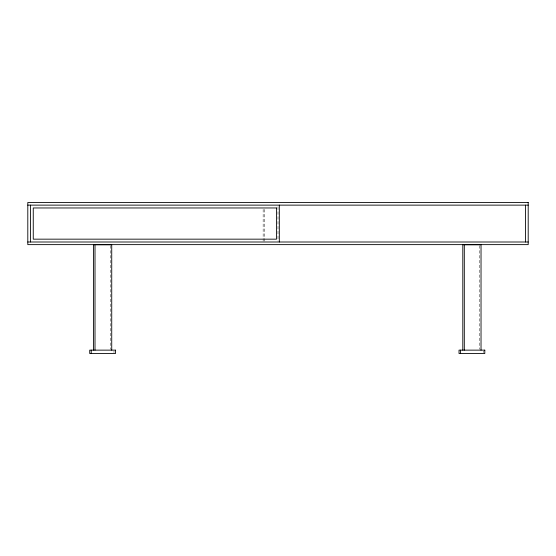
<?xml version="1.0" encoding="UTF-8"?>
<svg xmlns="http://www.w3.org/2000/svg" width="556" height="556" viewBox="0 0 556 556"><rect width="100%" height="100%" fill="white"/><g stroke="black" fill="none" stroke-linecap="round" stroke-linejoin="round"><path stroke-width="0.42" stroke-dasharray="2.78 2.08" d="M483.296 350.982L483.296 352.664M479.522 245.655L479.522 349.272M278 206.839L278 241.137M264.461 209.41L264.461 241.137M263.148 209.41L263.148 241.137M113.994 350.982L113.994 352.664M110.22 245.655L110.22 349.272"/><path stroke-width="0.83" d="M27.8 205.129L528.2 205.129M27.8 241.999L528.2 241.999M94.617 244.786L93.498 244.786L93.498 350.134M463.919 244.786L462.8 244.786L462.8 350.134M525.566 205.129L525.566 241.999M481.03 350.134L481.03 244.786L464.309 244.786L464.309 350.134M460.535 350.134L460.535 353.505M279.314 205.129L279.314 241.999M111.728 350.134L111.728 244.786L95.006 244.786L95.006 350.134M91.233 350.134L91.233 353.505M30.434 205.129L30.434 241.999M528.2 202.495L27.8 202.495L27.8 244.633L528.2 244.633L528.2 202.495M276.499 207.965L33.256 207.965L33.256 239.163L276.499 239.163L276.499 207.965M115.502 350.134L89.724 350.134L89.724 353.505L115.502 353.505L115.502 350.134M484.804 350.134L459.027 350.134L459.027 353.505L484.804 353.505L484.804 350.134"/></g></svg>
